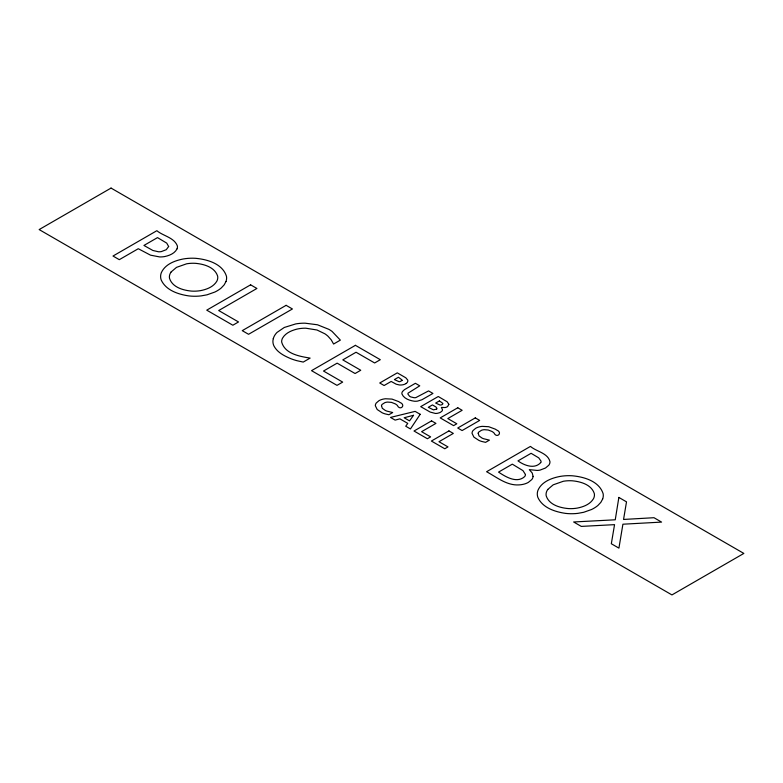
<?xml version="1.0" encoding="UTF-8"?>
<svg xmlns="http://www.w3.org/2000/svg" width="783" height="783" viewBox="0 0 783 783"><rect width="100%" height="100%" fill="white"/><g stroke="black" fill="none" stroke-linecap="round" stroke-linejoin="round"><path stroke-width="1.17" d="M448.855 404.312L447.622 406.563A4.992 2.887 0 0 1 444.969 407.542L441.377 407.434L442.503 409.734A6.019 3.475 0 0 1 441.857 411.202L440.604 412.191A7.967 4.6 0 0 1 439.253 412.817L437.482 413.287A6.284 3.631 0 0 1 435.348 413.434L430.2 412.083L420.706 406.641L438.265 396.511L447.191 401.787L448.855 404.312M525.422 474.469L525.383 475.046A7.957 4.6 0 0 1 524.581 476.661C516.8 483.718 505.485 476.73 498.556 472.1L512.317 464.153L522.975 470.632L525.422 474.469M381.478 405.623L382.3 408.286L385.285 410.429A12.851 7.419 0 0 0 387.066 411.163L392.714 412.533L388.877 414.745L385.197 413.904A17.471 10.081 0 0 1 382.153 412.778L377.191 409.509L375.341 405.741A11.96 6.9 0 0 1 376.29 402.981L378.962 400.7A12.058 6.959 0 0 1 385.461 398.762L391.999 399.095L398.586 401.562A23.226 13.409 0 0 1 399.878 402.374C406.524 405.007 400.025 411.281 397.304 405.379A14.202 8.192 0 0 0 395.239 403.852L391.5 402.393L387.634 402.08A6.812 3.935 0 0 0 384.796 402.677L382.153 404.371A6.939 4.003 0 0 0 381.478 405.623M478.188 433.224L479.01 435.896L481.995 438.04A12.851 7.419 0 0 0 483.777 438.774L489.424 440.134L485.587 442.346L481.907 441.504A17.461 10.081 0 0 1 478.863 440.379L473.901 437.12L472.051 433.342A11.951 6.9 0 0 1 473.001 430.581L475.673 428.301A12.058 6.959 0 0 1 482.171 426.363L488.709 426.706L495.296 429.162A23.196 13.389 0 0 1 496.588 429.975C503.224 432.617 496.735 438.881 494.014 432.979A14.211 8.202 0 0 0 491.949 431.453L488.21 430.004L484.344 429.691A6.812 3.935 0 0 0 481.506 430.278L478.863 431.971A6.939 4.003 0 0 0 478.188 433.224M533.076 476.397L532.949 477.209A14.642 8.456 0 0 1 531.784 479.548L528.398 482.348A15.386 8.887 0 0 1 524.864 483.874A15.141 8.74 0 0 1 518.826 484.902C506.67 485.646 496.618 477.092 486.586 471.728L530.463 446.398C536.159 451.527 548.031 452.956 549.969 461.725A14.554 8.407 0 0 1 548.814 465.2L545.506 468.009L540.113 470.074A11.52 6.646 0 0 1 537.167 470.436L529.298 469.643L532.244 473.04L533.076 476.397M618.864 497.43L615.252 519.795L573.636 521.977L581.289 526.401L614.547 524.649L611.327 543.745L618.922 548.129L622.906 524.209L661.566 522.095L653.981 517.71L623.552 519.452L626.508 501.854L618.864 497.43M273.277 338.667L272.964 340.409A30.488 17.598 0 0 0 273.913 345.89C277.339 352.507 284.425 356.011 291.031 358.761A42.791 24.704 0 0 0 297.129 360.738L303.236 362.079L310.117 358.105C299.605 356.382 284.885 353.916 281.665 342.034A21.386 12.352 0 0 1 282.526 338.158C285.472 333.069 291.315 330.553 296.777 329.154A22.58 13.037 0 0 1 305.761 328.194L316.988 329.995L324.867 333.793A35.323 20.387 0 0 1 328.028 336.25L331.18 339.793L333.597 344.031L340.351 340.125L332.1 331.444A39.473 22.795 0 0 0 328.899 329.359L317.516 324.788L305.076 323.183A30.713 17.735 0 0 0 295.749 323.908L284.268 327.48L277.025 332.423A32.162 18.567 0 0 0 273.874 336.984L273.277 338.667M168.648 246.508L166.27 249.689L161.308 251.607A8.222 4.747 0 0 1 158.499 251.774L152.881 250.472L143.935 245.451L157.51 237.611L166.72 243.112L168.648 246.508M225.993 281.508L224.173 284.875L221.207 288.007A33.718 19.467 0 0 1 214.845 292.049L207.015 294.819L201.231 295.876A30.478 17.598 0 0 1 188.938 295.925C178.397 294.388 165.879 290.395 161.171 279.913A30.791 17.784 0 0 1 161.269 272.836C164.968 264.311 174.697 260.661 183.202 258.987A30.743 17.745 0 0 1 195.349 258.292C207.192 259.32 222.45 263.626 226.453 276.233A30.185 17.432 0 0 1 225.993 281.508M602.665 498.986L600.845 502.343L597.879 505.485A33.718 19.467 0 0 1 591.517 509.518L583.697 512.288L577.913 513.354A30.488 17.598 0 0 1 565.62 513.394C555.069 511.857 542.55 507.864 537.852 497.381A30.801 17.784 0 0 1 537.95 490.315C541.64 481.78 551.369 478.129 559.884 476.456A30.743 17.745 0 0 1 572.021 475.761C583.873 476.788 599.132 481.095 603.135 493.701A30.194 17.432 0 0 1 602.665 498.986M177.075 248.798C174.795 253.438 169.431 255.581 164.636 256.56A14.867 8.584 0 0 1 159.615 256.922L150.522 255.16L138.278 248.72L119.3 259.672L112.997 256.031L156.864 230.701C163.03 235.957 174.159 237.455 177.34 245.852A15.21 8.779 0 0 1 177.075 248.798M402.54 391.471L402.188 392.087A8.867 5.119 0 0 0 401.933 393.927C403.822 398.664 409.626 400.573 414.305 401.219A8.662 5.001 0 0 0 417.515 401.111L421.89 399.77L432.94 393.438L428.565 390.913L415.822 397.617A4.982 2.878 0 0 1 414.07 397.705L410.899 396.961A8.828 5.099 0 0 1 409.529 396.218L407.933 394.074A5.031 2.907 0 0 1 408.119 393.125L419.757 385.823L415.381 383.298L404.459 389.66L402.54 391.471M171.125 271.955L170.351 273.198A22.482 12.978 0 0 0 169.529 278.376C172.377 287.332 183.173 290.327 191.571 291.1A22.453 12.959 0 0 0 200.536 290.63C206.712 289.436 213.446 286.901 216.822 281.224A22.325 12.89 0 0 0 217.625 276.056C214.728 267.13 203.991 264.096 195.584 263.333A22.355 12.91 0 0 0 186.628 263.802L176.498 267.365L171.125 271.955M547.806 489.424L547.033 490.677A22.482 12.978 0 0 0 546.201 495.845C549.049 504.81 559.845 507.805 568.243 508.568A22.453 12.959 0 0 0 577.218 508.098C583.394 506.904 590.128 504.369 593.494 498.702A22.325 12.89 0 0 0 594.307 493.525C591.41 484.599 580.673 481.565 572.265 480.801A22.355 12.9 0 0 0 563.31 481.271L553.17 484.834L547.806 489.424M420.197 414.305L410.449 428.947L405.731 426.226L407.767 423.388L399.917 418.856L395.121 420.109L390.492 417.427L415.127 411.378L420.197 414.305M540.701 462.587C534.662 469.526 524.17 465.425 517.984 460.884L531.099 453.308L538.753 457.869L541.063 461.167A6.949 4.013 0 0 1 540.701 462.587M413.532 415.303L409.548 420.882L404.136 417.76L413.532 415.303M401.963 380.518L399.898 381.644A2.104 1.214 0 0 1 399.066 381.683L394.387 379.589L398.449 377.24L402.08 380.009A1.958 1.135 0 0 1 401.963 380.518M436.611 409.088L433.498 409.861L428.301 407.317L432.441 404.919L436.033 407.033L436.953 408.432A2.359 1.36 0 0 1 436.611 409.088M406.171 383.464L405.741 383.739A7.624 4.404 0 0 1 402.883 384.776L402.208 384.884A7.067 4.081 0 0 1 399.281 384.942L396.178 384.189L391.167 381.448L384.11 385.52L379.735 382.995L397.294 372.855L405.819 377.807L407.708 380.039A7.213 4.16 0 0 1 406.162 383.455M111.049 188.077L39.15 229.576L671.951 594.923L743.85 553.424L111.049 188.077M250.609 284.826L206.741 310.156L232.854 325.229L238.512 321.96L218.702 310.528L256.912 288.467L250.609 284.826M286.118 305.331L242.25 330.651L248.554 334.292L292.421 308.972L286.118 305.331M355.413 345.332L311.536 370.662L337.013 385.363L342.67 382.094L323.506 371.034L337.14 363.155L355.091 373.52L360.748 370.251L342.797 359.886L356.05 352.242L374.646 362.969L380.303 359.7L355.413 345.332M439.42 400.896L435.661 403.059L440.007 405.017A2.594 1.497 0 0 0 442.092 404.576A2.476 1.429 0 0 0 442.835 403.392L439.42 400.896M431.57 420.872L414.011 431.012L427.401 438.744L430.621 436.885L421.606 431.678L435.945 423.397L431.57 420.872M457.771 407.767L440.212 417.907L453.602 425.639L456.822 423.779L447.807 418.572L462.146 410.302L457.771 407.767M448.943 430.904L431.384 441.044L444.773 448.767L447.993 446.907L438.979 441.71L453.318 433.43L448.943 430.904M475.291 417.887L457.732 428.027L462.107 430.552L479.666 420.412L475.291 417.887"/></g></svg>
